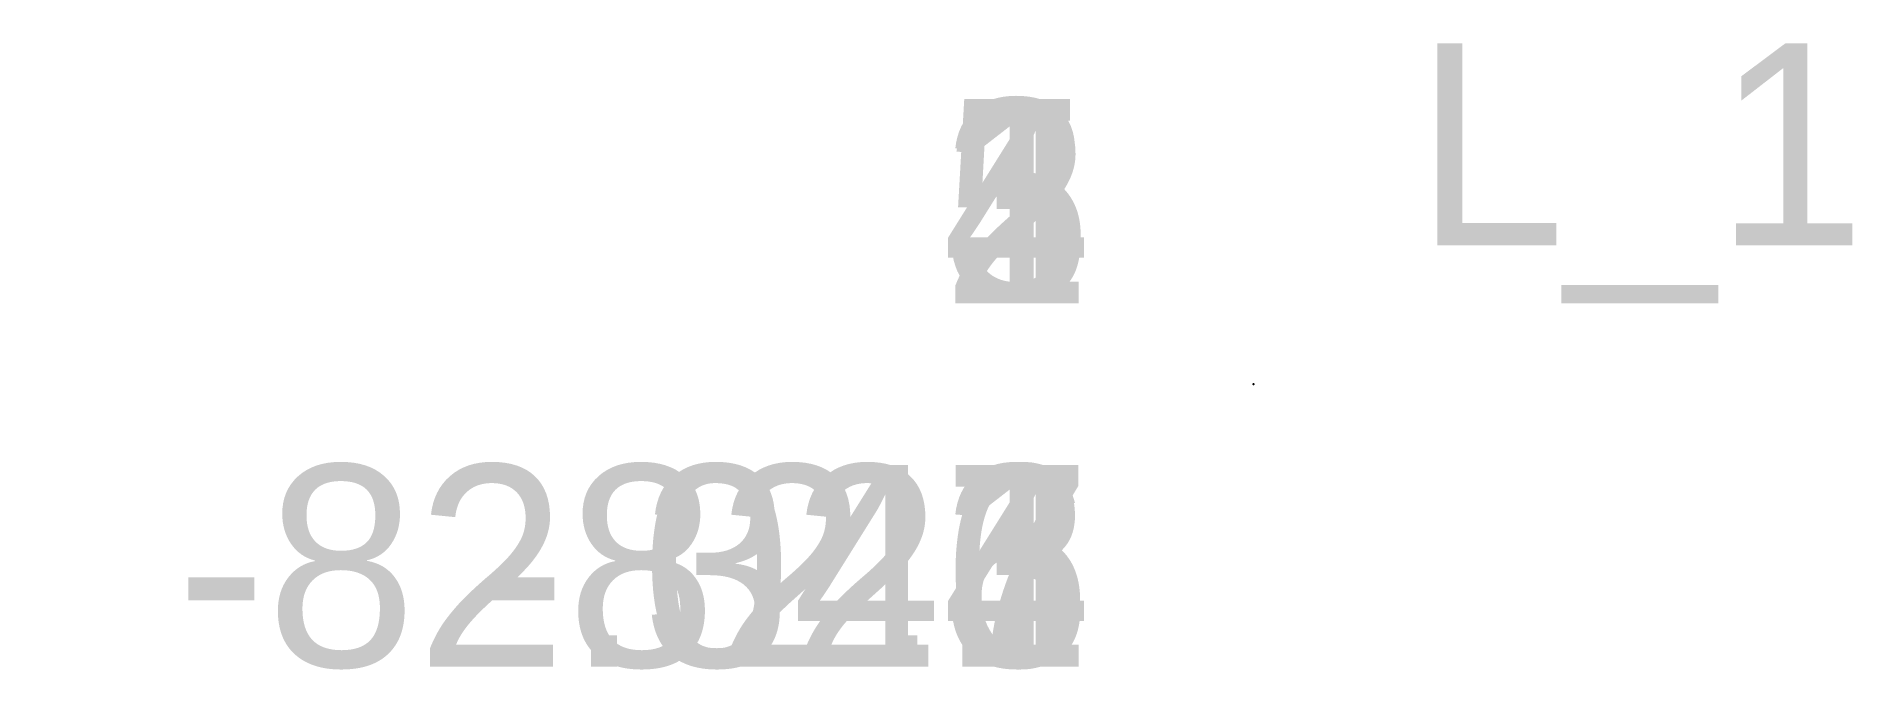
# Model space of a CAD drawing. Header units: metres. Extents: x 77.25 to 81.76, y 12.36 to 13.93.
import ezdxf

# ---------------------------------------------------------------- set-up
doc = ezdxf.new("R2010")
doc.units = ezdxf.units.M
for name, color, linetype in [('Codes', 7, 'Continuous'), ('Heights', 7, 'Continuous'), ('Lines', 7, 'Continuous'), ('Names', 7, 'Continuous'), ('Points', 7, 'Continuous')]:
    doc.layers.add(name, color=color, linetype=linetype)
doc.styles.add('AutoTextStyle-1', font='txt')

msp = doc.modelspace()

# ---------------------------------------------------------------- linework, layer by layer
at = {"layer": 'Lines'}
msp.add_polyline3d([(80.26194124, 13.07206392, -82.321), (80.26194283, 13.07208325, -82.347), (80.26196034, 13.07208256, -82.326), (80.26195891, 13.07206129, -82.024), (80.26194114, 13.072064, -82.3)], dxfattribs=at)
at = {"layer": 'Points'}
for p in [(80.26194114, 13.072064, -82.3), (80.26194124, 13.07206392, -82.321), (80.26194283, 13.07208325, -82.347), (80.26195891, 13.07206129, -82.024), (80.26196034, 13.07208256, -82.326)]:
    msp.add_point(p, dxfattribs=at)

# ---------------------------------------------------------------- texts
at = {"layer": 'Codes', "color": 6, "char_height": 0.5, "attachment_point": 7, "style": 'AutoTextStyle-1'}
for insert in [(80.66194114, 13.272064, -82.3), (80.66194114, 13.272064, -82.3), (80.66194124, 13.27206392, -82.321), (80.66194124, 13.27206392, -82.321), (80.66194283, 13.27208325, -82.347), (80.66194283, 13.27208325, -82.347), (80.66195891, 13.27206129, -82.024), (80.66195891, 13.27206129, -82.024), (80.66196034, 13.27208256, -82.326), (80.66196034, 13.27208256, -82.326)]:
    msp.add_mtext('L_1', dxfattribs=dict(at, insert=insert))
at = {"layer": 'Heights', "color": 93, "char_height": 0.5, "attachment_point": 3, "style": 'AutoTextStyle-1'}
for s, insert in [('-82.321', (79.86194124, 12.87206392, -82.321)), ('-82.321', (79.86194124, 12.87206392, -82.321)), ('-82.347', (79.86194283, 12.87208325, -82.347)), ('-82.347', (79.86194283, 12.87208325, -82.347)), ('-82.024', (79.86195891, 12.87206129, -82.024)), ('-82.024', (79.86195891, 12.87206129, -82.024)), ('-82.326', (79.86196034, 12.87208256, -82.326)), ('-82.326', (79.86196034, 12.87208256, -82.326)), ('-82.3', (79.86194114, 12.872064, -82.3)), ('-82.3', (79.86194114, 12.872064, -82.3))]:
    msp.add_mtext(s, dxfattribs=dict(at, insert=insert))
at = {"layer": 'Names', "color": 153, "char_height": 0.5, "attachment_point": 9, "style": 'AutoTextStyle-1'}
for s, insert in [('4', (79.86195891, 13.27206129, -82.024)), ('4', (79.86195891, 13.27206129, -82.024)), ('2', (79.86194283, 13.27208325, -82.347)), ('2', (79.86194283, 13.27208325, -82.347)), ('3', (79.86196034, 13.27208256, -82.326)), ('3', (79.86196034, 13.27208256, -82.326)), ('5', (79.86194114, 13.272064, -82.3)), ('5', (79.86194114, 13.272064, -82.3)), ('1', (79.86194124, 13.27206392, -82.321)), ('1', (79.86194124, 13.27206392, -82.321))]:
    msp.add_mtext(s, dxfattribs=dict(at, insert=insert))

doc.saveas('drawing.dxf')
